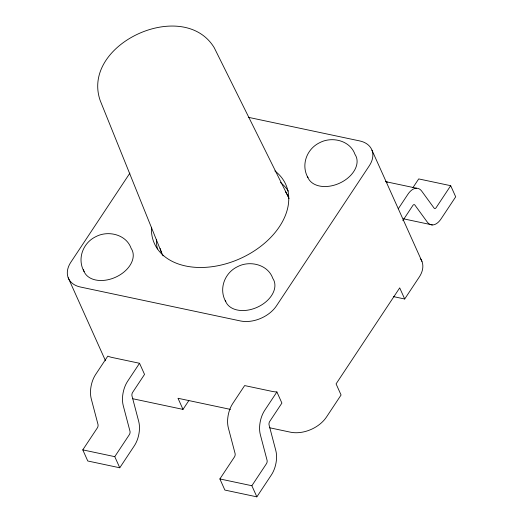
<?xml version="1.0" encoding="UTF-8"?>
<svg xmlns="http://www.w3.org/2000/svg" width="523" height="523" viewBox="0 0 523 523"><rect width="100%" height="100%" fill="white"/><g stroke="black" fill="none" stroke-linecap="round" stroke-linejoin="round"><path stroke-width="0.78" d="M129.881 173.146L70.873 262.18A27.699 18.821 -24.2 0 0 80.47 287.029L240.41 320.945A27.699 18.821 -24.2 0 0 276.51 305.792L369.297 165.778A27.699 18.821 -24.2 0 0 359.706 140.929L248.307 117.309M139.543 363.282L127.612 381.287A19.39 10.421 -78 0 0 123.251 405.652L129.972 431.174A2.772 1.491 -78 0 1 129.351 434.652L114.772 456.657L119.767 467.778L134.352 445.773A19.39 10.421 -78 0 0 138.706 421.414L131.986 395.891A2.772 1.491 -78 0 1 132.613 392.407L144.538 374.409L139.543 363.282L112.125 357.471A27.699 18.821 -24.2 0 1 107.823 356.098L95.624 374.501A19.39 10.421 -78 0 0 91.264 398.866L97.984 424.388A2.772 1.491 -78 0 1 97.363 427.873L82.784 449.872L87.779 460.992L119.767 467.778M132.842 398.755L183.004 409.391L188.855 400.566M276.902 391.949L264.703 410.359A19.39 10.421 -78 0 0 260.343 434.724L267.063 460.247A2.772 1.491 -78 0 1 266.442 463.724L251.864 485.73L256.858 496.85L271.444 474.845A19.39 10.421 -78 0 0 275.798 450.486L269.077 424.964A2.772 1.491 -78 0 1 269.705 421.479L281.897 403.076L276.902 391.949A27.699 18.821 -24.2 0 1 272.065 391.387L244.646 385.575L232.715 403.573A19.39 10.421 -78 0 0 228.355 427.938L235.075 453.461A2.772 1.491 -78 0 1 234.454 456.945L219.876 478.944L224.87 490.064L256.858 496.85M398.278 208.801L407.862 194.334A19.39 10.421 -78 0 1 421.747 191.17L434.129 208.154A2.772 1.491 -78 0 0 436.11 207.703L450.695 185.698L418.707 178.918L412.961 187.58M402.841 220.575L412.863 205.461A2.772 1.491 -78 0 1 414.844 205.009L427.226 221.987A19.39 10.421 -78 0 0 441.111 218.823L455.69 196.818L450.695 185.698M393.531 296.633L404.704 298.999L419.283 277A27.699 18.821 -24.2 0 0 420.257 258.349M385.418 181.605L416.628 188.221M403.481 218.817L432.344 224.936M230.46 409.398L178.003 398.271L183.004 409.391M269.691 427.775L290.389 432.168A27.699 18.821 -24.2 0 0 326.496 417.014L341.074 395.009L336.08 383.889L399.703 287.879L404.704 298.999M82.784 449.872L114.772 456.657M219.876 478.944L251.864 485.73M288.461 197.204L214.221 47.691C183.351 -2.968 80.529 43.867 100.187 100.527L161.712 253.001M371.977 150.212L421.963 261.435M307.969 177.696C300.738 164.993 306.713 148.833 319.775 142.642C332.059 136.15 350.155 140.504 354.954 154.324A26.313 17.88 -24.2 0 1 339.715 183.128A26.313 17.88 -24.2 0 1 307.452 176.29M225.786 301.706C218.555 289.003 224.53 272.843 237.592 266.652C249.876 260.16 267.972 264.52 272.771 278.341A26.313 17.88 -24.2 0 1 257.532 307.138A26.313 17.88 -24.2 0 1 225.269 300.307M84.125 271.666C76.894 258.963 82.869 242.803 95.931 236.612C108.215 230.12 126.311 234.481 131.11 248.301A26.313 17.88 -24.2 0 1 115.367 277.327A26.313 17.88 -24.2 0 1 83.412 269.528M68.193 277.746L105.515 360.792M386.072 181.644A19.39 10.421 -78 0 1 387.419 182.213M157.443 248.948A72.017 48.927 -24.2 0 1 156.416 239.501M280.433 182.475A72.017 48.927 -24.2 0 1 288.33 191.104M285.381 191.634A69.245 47.05 -24.2 0 1 289.049 198.681M163.111 255.852A69.245 47.05 -24.2 0 1 160.156 248.484M274.856 170.903A72.017 48.927 -24.2 0 1 240.717 258.349A72.017 48.927 -24.2 0 1 151.454 227.244"/></g></svg>
